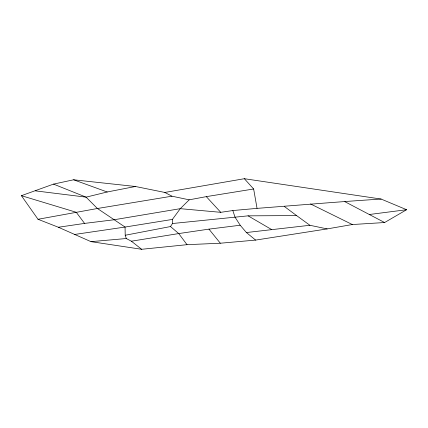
<?xml version="1.0" encoding="UTF-8"?>
<svg xmlns="http://www.w3.org/2000/svg" width="428" height="428" viewBox="0 0 428 428"><rect width="100%" height="100%" fill="white"/><g stroke="black" fill="none" stroke-linecap="round" stroke-linejoin="round"><path stroke-width="0.64" d="M141.647 249.289L131.385 241.199L126.287 238.524L125.211 235.256L170.51 226.551L172.473 223.523L172.393 219.425L180.268 208.671L189.192 199.828L206.307 196.629L253.644 188.994L257.046 208.366C298.407 205.194 339.73 201.679 381.139 199.063L406.6 209.715L384.617 222.533L352.33 224.534L327.153 228.91L255.634 240.092L220.334 243.222L187.02 244.682L141.647 249.289L90.982 241.649L58.379 227.252L38.017 219.275L21.4 195.676L53.511 184.115L73.632 179.787L135.387 186.485L164.801 192.445L171.949 196.19L189.192 199.828M135.387 186.485L107.209 191.99L86.087 197.148L35.454 190.872M38.017 219.275L97.418 208.5L171.949 196.19M164.801 192.445L244.356 178.711L381.139 199.063M172.393 219.425L125.056 227.054L74.681 234.448M131.385 241.199L178.727 233.57L208.95 229.13L240.194 225.23L246.4 232.543L255.634 240.092M58.379 227.252L84.573 223.405L113.8 219.799L180.268 208.671L220.752 212.325L232.843 210.549L257.046 208.366M369.31 214.503L406.6 209.715M246.4 232.543L309.909 225.278L327.153 228.91M172.473 223.523L248.096 215.846L296.588 215.584L309.909 225.278M90.982 241.649L126.287 238.524M21.4 195.676L76.275 212.288L84.573 223.405M73.632 179.787L107.209 191.99M53.511 184.115L86.087 197.148L97.418 208.5L125.056 227.054L125.211 235.256M310.509 203.947L352.33 224.534M344.818 201.652L384.617 222.533M248.096 215.846L271.598 229.531M284.288 206.424L296.588 215.584M170.51 226.551L178.727 233.57L187.02 244.682M206.307 196.629L220.752 212.325M244.356 178.711L253.644 188.994M208.95 229.13L220.334 243.222M240.194 225.23L234.988 217.087L232.843 210.549"/></g></svg>
